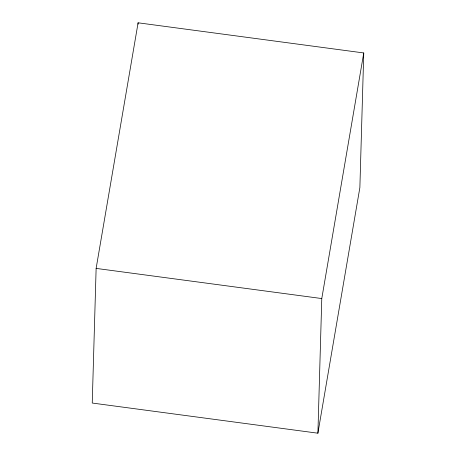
<?xml version="1.0" encoding="UTF-8"?>
<svg xmlns="http://www.w3.org/2000/svg" width="456" height="456" viewBox="0 0 456 456"><rect width="100%" height="100%" fill="white"/><g stroke="black" fill="none" stroke-linecap="round" stroke-linejoin="round"><path stroke-width="0.68" d="M96.13 268.402L92.243 403.047L317.9 433.2L359.869 187.598L363.757 52.953L138.1 22.8L96.13 268.402L321.782 298.555L317.9 433.2M138.06 24.219L138.1 22.8M321.782 298.555L363.757 52.953"/></g></svg>
